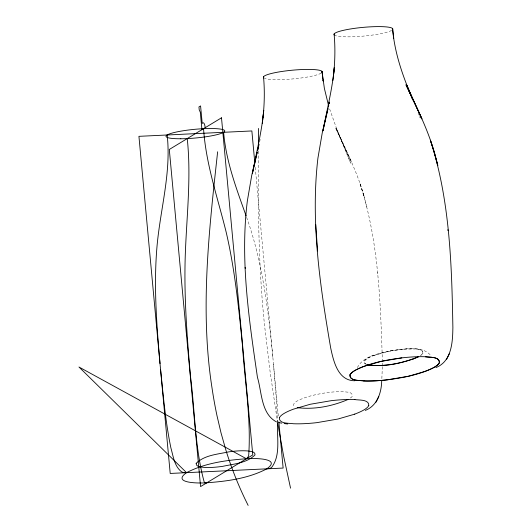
<?xml version="1.0" encoding="UTF-8"?>
<svg xmlns="http://www.w3.org/2000/svg" width="532" height="532" viewBox="0 0 532 532"><rect width="100%" height="100%" fill="white"/><g stroke="black" fill="none" stroke-linecap="round" stroke-linejoin="round"><path stroke-width="0.4" stroke-dasharray="2.66 2" d="M258.319 151.121C258.013 198.941 258.386 246.808 261.824 294.522A1003.133 949.268 58.8 0 0 264.623 326.023L270.123 371.841L277.485 421.923M382.355 366.614L381.85 378.664M382.362 365.803L382.402 362.565M382.408 361.76C380.413 301.837 378.797 240.431 359.792 183.028L363.948 195.869L363.702 194.985L367.24 208.318M259.629 141.798L260.175 139.404M357.344 367.599C363.708 355.595 378.957 353.574 390.874 350.927M350.369 398.042C354.97 395.748 350.861 391.678 347.19 392.097C339.17 391.053 331.037 392.031 323.084 393.248C314.545 394.771 305.927 396.679 298.1 400.536C295.952 401.421 291.283 404.659 294.795 406.774M420.952 355.223C427.409 350.595 417.939 348.926 414.508 348.939M373.743 355.502L389.304 351.226M390.149 350.927L399.652 349.577A16.492 2.441 -5.3 0 1 407.253 348.926C411.322 349.544 422.714 347.037 422.94 353.162A85.738 12.675 -5.3 0 1 420.327 355.642M391.858 350.615C404.566 349.391 421.158 344.59 430.94 355.595M366.495 364.46L364.247 362.984L364.227 361.275A85.738 12.675 -5.3 0 1 373.777 355.502M366.442 364.44C359.645 360.949 371.004 356.254 374.215 355.329C384.836 351.619 396.021 349.591 407.246 348.932A16.672 2.467 -5.3 0 1 414.475 348.945M418.112 112.711L420.32 118.051L419.416 115.803M246.635 217.369C262.735 262.642 268.361 310.681 272.943 358.255M363.948 195.869C357.251 172.009 345.886 149.891 335.393 127.56L351.339 161.755L336.171 128.046L350.694 163.158L336.783 129.103L329.261 107.936M377.294 272.444L377.421 273.468M255.234 167.307L278.382 416.835M273.501 364.267L276.168 397.012L277.551 421.71M321.242 73.077A29.519 4.362 -5.3 0 1 293.564 78.856A29.519 4.362 -5.3 0 1 264.796 78.41M391.632 30.384A29.519 4.362 -5.3 0 1 363.057 36.136A29.519 4.362 -5.3 0 1 334.974 35.425"/><path stroke-width="0.8" d="M258.386 144.644L258.565 128.451M381.703 380.998C381.451 392.676 377.175 405.903 365.291 410.398M262.981 117.545L263.732 110.357C261.824 131.77 256.331 152.644 252.354 173.711L257.269 152.165M333.557 74.726L334.309 67.544C332.407 88.95 326.907 109.831 322.931 130.899L328.025 108.555M217.635 151.786C209.109 230.083 199.773 309.611 212.035 388.061A442.744 418.97 58.8 0 0 217.003 415.751L221.013 432.849L225.96 450.338A341.684 323.336 58.8 0 0 245.039 499.083L248.138 505.4M262.276 123.338C264.364 107.936 264.936 92.315 263.533 76.827M332.852 80.518C334.941 65.123 335.512 49.503 334.109 34.015M257.628 150.576L259.084 144.192M328.39 106.959L328.756 105.363M329.115 103.767L329.481 102.171M257.169 152.199L251.729 175.387L247.34 200.976C240.005 259.802 248.989 319.153 257.448 377.368C261.89 392.011 260.966 413.77 276.52 421.929M257.548 150.596L258.672 145.801M327.938 108.581L322.306 132.568L317.917 158.157C310.495 221.545 319.991 285.618 330.711 348.081C333.517 361.095 337.84 380.713 354.711 380.759M328.31 106.985L328.69 105.383M329.062 103.787L329.434 102.184M435.868 367.585C451.302 361.674 452.626 342.967 452.852 328.856L452.885 327.838C451.768 264.969 450.006 200.498 430.368 140.209L434.524 153.056L437.823 165.505L434.278 152.172L434.524 153.056C427.828 129.19 416.463 107.072 405.969 84.741L421.916 118.942L406.747 85.233L412.746 99.737M279.367 417.72C278.941 424.024 288.909 423.013 293.305 423.731A28.01 4.143 -5.3 0 0 316.946 422.634L337.913 419.043L354.791 414.135M349.943 374.9C349.517 381.205 359.492 380.2 363.888 380.912M368.802 405.597C369.228 399.293 359.26 400.297 354.864 399.585M439.379 362.777C439.811 356.473 429.836 357.484 425.44 356.766M375.978 402.232L378.811 396.533M446.554 359.419L449.387 353.72M246.469 458.744L248.218 456.695A9.609 2.766 87.3 0 0 248.717 455.139C251.184 418.484 244.787 381.737 242.439 345.188C238.708 307.43 234.831 269.531 226.253 232.504C217.821 198.103 205.917 164.308 203.55 128.691M206.868 482.763L204.946 482.943A9.609 2.766 87.3 0 1 204.228 482.125C194.858 447.964 195.018 411.715 190.523 376.683C187.204 339.183 184.345 301.558 185.043 263.885C185.841 222.123 191.713 180.341 187.237 138.586M356.387 369.673C370.319 362.877 385.806 360.004 401.062 357.969A28.09 4.15 -5.3 0 1 425.979 356.779M418.491 356.713C402.538 363.27 384.423 367.512 367.153 364.666M347.915 399.532C332.148 406.282 314.326 409.8 297.215 407.652M413.424 358.927C398.854 363.782 383.14 366.894 367.792 364.839M425.374 371.316L408.496 376.224L387.509 379.801A28.01 4.143 -5.3 0 1 363.828 380.932M401.82 357.876L380.832 361.454L363.954 366.362A124.601 18.421 -5.3 0 0 350.009 374.9M266.865 468.838L270.09 468.28A6.843 6.477 58.8 0 0 271.633 467.435C280.969 455.193 276.726 437.61 277.618 423.273M246.389 458.744C225.994 460.24 204.893 463.059 186.559 472.655C170.732 483.728 201.016 483.329 206.955 482.763C227.344 481.267 248.444 478.448 266.778 468.852C282.605 457.779 252.328 458.178 246.389 458.744L78.962 367.007L186.466 472.589M186.479 472.669L183.174 472.423A6.843 6.477 58.8 0 1 181.485 471.731C174.29 466.192 173.246 456.07 170.892 447.911C165.552 422.115 163.258 395.821 160.584 369.654M425.919 356.792C430.175 357.477 440.13 356.653 439.326 362.891A118.949 17.589 -5.3 0 1 438.355 364.234L437.889 364.693A129.489 19.152 -5.3 0 1 432.942 368.011C418.571 374.993 402.604 377.886 386.87 379.875A28.761 4.256 -5.3 0 1 379.795 380.546L376.988 380.739A26.128 3.864 -5.3 0 1 372.905 380.932L367.858 381.012A29.426 4.349 -5.3 0 1 364.453 380.939C359.951 380.22 349.371 381.351 350.003 374.794A118.895 17.569 -5.3 0 1 350.98 373.444L351.439 372.985A129.469 19.125 -5.3 0 1 356.4 369.673M284.135 423.572L287.726 423.977M278.761 422.594L281.747 423.146M412.925 99.91C403.17 77.147 394.578 53.466 392.596 28.588L393.7 38.224L393.594 37.353M246.143 215.945C236.454 188.74 226.014 161.342 223.626 132.295M328.577 105.642L324.374 88.372L322.02 71.408L323.123 81.044L323.017 80.166M290.552 488.17L283.676 456.343L277.485 421.923M447.877 229.631L447.997 230.655M254.848 163.171L251.862 130.952L138.932 136.332L170.207 473.447L283.137 468.06L278.841 421.79M201.921 129.682L200.305 112.245L199.221 109.831L198.948 106.925L200.577 105.935L202.2 123.377L203.011 122.879A5.905 1.696 87.3 0 1 205.186 127.7M160.026 363.635C156.647 324.986 153.642 286.05 156.933 247.287C160.112 209.827 171.404 172.867 167.161 134.988M315.722 224.484L317.577 250.971M245.146 267.297L245.239 268.407M264.058 78.064A29.519 4.362 -5.3 0 1 292.061 70.231A29.519 4.362 -5.3 0 1 321.84 72.605M368.716 405.603A124.601 18.414 -5.3 0 1 354.664 414.135M354.924 399.565A28.003 4.136 -5.3 0 0 331.223 400.682L310.249 404.267L293.378 409.181A124.601 18.421 -5.3 0 0 279.433 417.713M418.664 356.613A85.738 12.675 -5.3 0 1 413.391 358.927M334.375 35.059A29.519 4.362 -5.3 0 1 363.363 27.351A29.519 4.362 -5.3 0 1 392.417 29.785M439.292 362.784A124.601 18.414 -5.3 0 1 425.241 371.316M196.162 463.339C195.656 466.823 200.89 466.85 203.231 467.296C209.675 467.841 216.158 467.242 222.549 466.371C233.501 463.971 246.722 463.186 255.021 454.913C255.526 451.435 250.293 451.409 247.952 450.963C241.501 450.418 235.024 451.016 228.634 451.887C217.681 454.288 204.461 455.066 196.162 463.339M221.498 117.805L169.296 149.472L200.571 486.587L252.773 454.92L221.498 117.805M180.814 138.766A29.513 4.362 -5.3 0 0 224.783 130.952A29.513 4.362 -5.3 0 0 180.594 131.198A29.513 4.362 -5.3 0 0 180.814 138.766"/></g></svg>
